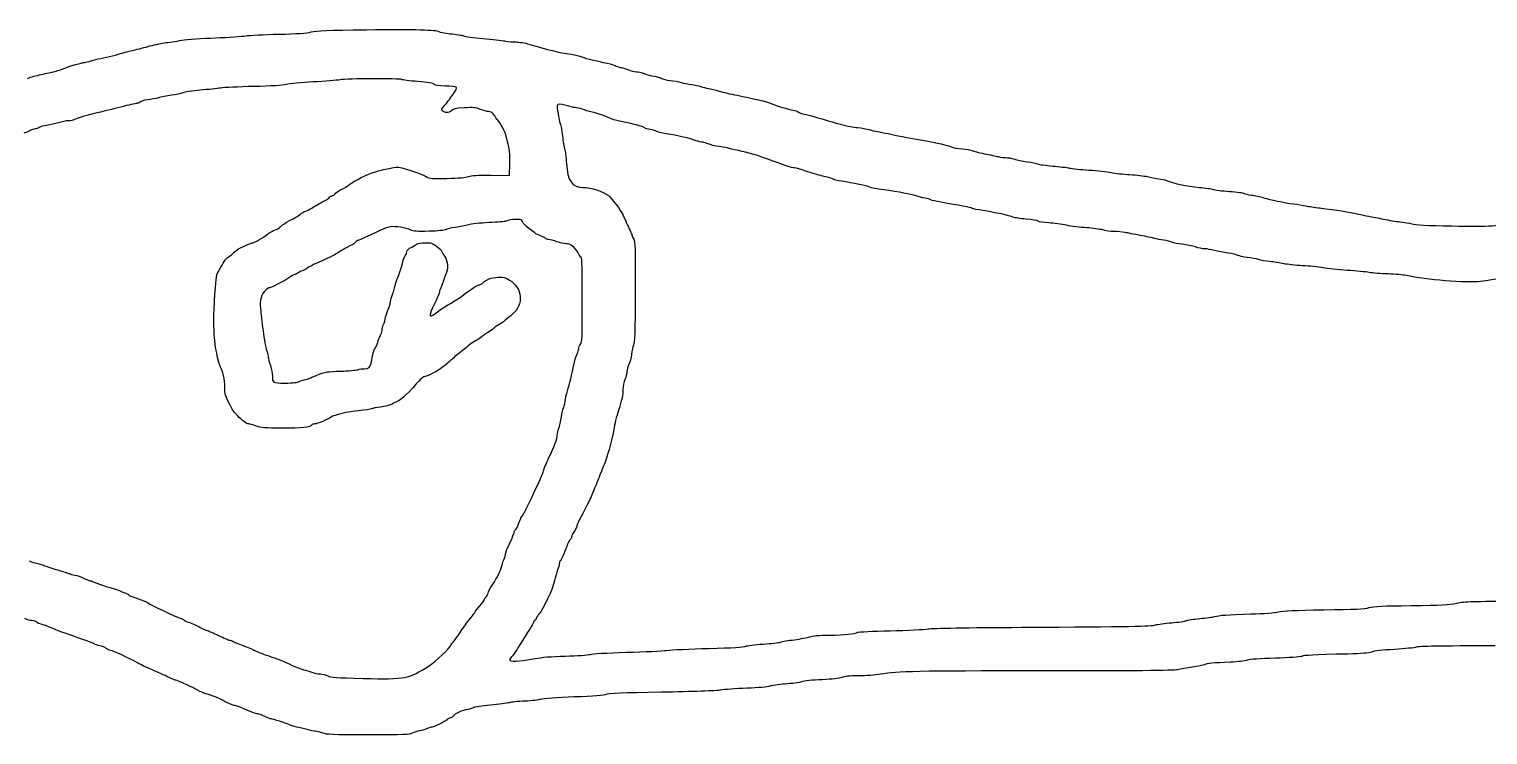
# Model space of a CAD drawing. Extents: x -192 to 192, y 100 to 188.
# Drawn here: x -143.98 to -95.95, y 137.91 to 161.16 of the extents above; entities that cross this region are included whole.
import ezdxf

# ---------------------------------------------------------------- set-up
doc = ezdxf.new("R2010")
doc.units = 0
doc.layers.add('Image', color=7, linetype='CONTINUOUS')

msp = doc.modelspace()

# ---------------------------------------------------------------- linework, layer by layer
at = {"layer": 'Image', "color": 7}
msp.add_lwpolyline([(-128.771379, 156.34275), (-128.164017, 156.331742), (-128.154475, 156.732471)], dxfattribs=at)
msp.add_lwpolyline([(-127.320379, 140.420842)], close=True, dxfattribs=at)
for points in [[(-137.848063, 160.871987), (-137.421221, 160.888446), (-136.973292, 160.91775), (-136.852663, 160.937096)], [(-136.852663, 160.937096), (-136.732033, 160.956446), (-136.246146, 160.981162), (-135.772908, 160.992012)], [(-135.772908, 160.992012), (-135.156979, 161.006142), (-134.850158, 161.027054), (-134.693154, 161.065612)], [(-134.693154, 161.065612), (-134.514388, 161.109508), (-134.177446, 161.122925), (-132.871071, 161.138129)], [(-132.871071, 161.138129), (-131.240717, 161.157108), (-130.573746, 161.140129), (-130.4984, 161.07755)], [(-130.4984, 161.07755), (-130.475313, 161.058379), (-130.303204, 161.026987), (-130.115933, 161.007767)], [(-130.115933, 161.007767), (-129.928658, 160.988554), (-129.734146, 160.957133), (-129.683683, 160.937942)], [(-129.683683, 160.937942), (-129.633217, 160.91875), (-129.344729, 160.880412), (-129.042596, 160.852721)], [(-140.918613, 160.368992), (-140.862938, 160.388775), (-140.718692, 160.426071), (-140.598063, 160.451883)], [(-140.598063, 160.451883), (-140.477433, 160.477696), (-140.242079, 160.537987), (-140.075054, 160.585883)], [(-140.075054, 160.585883), (-139.908029, 160.633775), (-139.665088, 160.687329), (-139.535179, 160.704896)], [(-139.535179, 160.704896), (-139.405271, 160.722454), (-139.147142, 160.7605), (-138.961558, 160.789433)], [(-138.961558, 160.789433), (-138.775975, 160.818367), (-138.274904, 160.855517), (-137.848063, 160.871987)], [(-129.042596, 160.852721), (-128.740467, 160.825042), (-128.413317, 160.787229), (-128.3156, 160.768704)], [(-128.3156, 160.768704), (-128.217888, 160.750175), (-128.053775, 160.735012), (-127.950917, 160.735012)], [(-127.950917, 160.735012), (-127.848054, 160.735012), (-127.656533, 160.702758), (-127.525304, 160.663354)], [(-127.525304, 160.663354), (-126.884246, 160.470812), (-126.570471, 160.395808), (-126.122604, 160.328017)], [(-142.875667, 159.850829), (-142.640563, 159.945875), (-142.248675, 160.061233), (-142.162883, 160.06065)], [(-142.162883, 160.06065), (-142.123463, 160.06065), (-142.0262, 160.0831), (-141.946746, 160.111129)], [(-141.946746, 160.111129), (-141.867296, 160.139167), (-141.724933, 160.176483), (-141.630392, 160.194071)], [(-141.630392, 160.194071), (-141.401025, 160.236725), (-141.043825, 160.324504), (-140.918613, 160.368992)], [(-126.122604, 160.328017), (-126.001979, 160.309754), (-125.850138, 160.272583), (-125.785183, 160.245412)], [(-125.785183, 160.245412), (-125.720229, 160.21825), (-125.564592, 160.173046), (-125.439325, 160.144954)], [(-125.439325, 160.144954), (-124.840221, 160.010658), (-124.748833, 159.987042), (-124.649717, 159.940929)], [(-144.044708, 159.534608), (-143.993592, 159.561033), (-143.815933, 159.612658), (-143.649917, 159.6493)], [(-143.649917, 159.6493), (-143.483896, 159.685954), (-143.279733, 159.730946), (-143.196221, 159.749283)], [(-143.196221, 159.749283), (-143.112708, 159.767608), (-142.968458, 159.813308), (-142.875667, 159.850829)], [(-133.748371, 159.488346), (-133.850442, 159.469575), (-134.249087, 159.438521), (-134.63425, 159.419329)], [(-131.714808, 159.497942), (-131.776696, 159.536196), (-133.533221, 159.52795), (-133.748371, 159.488346)], [(-131.189204, 159.431171), (-131.455412, 159.453746), (-131.691933, 159.4838), (-131.714808, 159.497942)], [(-124.649717, 159.940929), (-124.591238, 159.913712), (-124.519675, 159.891454), (-124.490692, 159.891454)], [(-124.490692, 159.891454), (-124.461704, 159.891454), (-124.360946, 159.861087), (-124.266779, 159.823971)], [(-124.266779, 159.823971), (-124.172617, 159.786854), (-124.049596, 159.756487), (-123.993413, 159.756487)], [(-123.993413, 159.756487), (-123.937225, 159.756487), (-123.820108, 159.727392), (-123.733158, 159.691837)], [(-123.733158, 159.691837), (-123.646204, 159.656292), (-123.500125, 159.618237), (-123.408542, 159.607271)], [(-123.408542, 159.607271), (-123.316958, 159.596317), (-123.208908, 159.56565), (-123.168438, 159.539133)], [(-123.168438, 159.539133), (-123.127963, 159.512612), (-122.997913, 159.481075), (-122.879433, 159.469033)], [(-138.92515, 159.0612), (-138.979362, 159.035037), (-139.146383, 158.998987), (-139.296317, 158.981092)], [(-138.354196, 159.147717), (-138.614012, 159.1263), (-138.870942, 159.087358), (-138.92515, 159.0612)], [(-137.67935, 159.217212), (-137.7907, 159.200404), (-138.094379, 159.169133), (-138.354196, 159.147717)], [(-136.590662, 159.267933), (-137.078087, 159.256842), (-137.568, 159.234012), (-137.67935, 159.217212)], [(-135.519487, 159.336271), (-135.644392, 159.303742), (-135.992108, 159.281558), (-136.590662, 159.267933)], [(-134.63425, 159.419329), (-135.019417, 159.400142), (-135.417775, 159.362771), (-135.519487, 159.336271)], [(-130.647079, 159.337525), (-130.688533, 159.375033), (-130.843937, 159.401879), (-131.189204, 159.431171)], [(-130.287537, 159.279796), (-130.507533, 159.283587), (-130.604675, 159.299146), (-130.647079, 159.337525)], [(-130.010354, 159.031125), (-129.845958, 159.272225), (-129.846012, 159.272279), (-130.287537, 159.279796)], [(-130.284704, 158.664304), (-130.209737, 158.754712), (-130.086279, 158.919775), (-130.010354, 159.031125)], [(-122.879433, 159.469033), (-122.760958, 159.457), (-122.595692, 159.426687), (-122.512179, 159.401662)], [(-122.512179, 159.401662), (-122.428667, 159.376642), (-122.276825, 159.345737), (-122.174754, 159.332987)], [(-122.174754, 159.332987), (-122.072683, 159.320242), (-121.936029, 159.290158), (-121.871075, 159.266137)], [(-121.871075, 159.266137), (-121.806121, 159.242125), (-121.692242, 159.213962), (-121.618008, 159.203554)], [(-121.618008, 159.203554), (-121.543775, 159.193117), (-121.384342, 159.154658), (-121.263713, 159.118029)], [(-121.263713, 159.118029), (-121.143083, 159.081396), (-120.877363, 159.019629), (-120.673221, 158.98075)], [(-140.969225, 158.590608), (-141.219762, 158.524929), (-141.546221, 158.442754), (-141.694687, 158.408021)], [(-140.441912, 158.710287), (-140.4814, 158.710287), (-140.718692, 158.656292), (-140.969225, 158.590608)], [(-140.331683, 158.756854), (-140.352829, 158.731379), (-140.402433, 158.710425), (-140.441912, 158.710287)], [(-140.091033, 158.826046), (-140.202246, 158.813467), (-140.310542, 158.782329), (-140.331683, 158.756854)], [(-139.728867, 158.898737), (-139.816837, 158.871346), (-139.979812, 158.838637), (-140.091033, 158.826046)], [(-139.296317, 158.981092), (-139.44625, 158.963196), (-139.640896, 158.926146), (-139.728867, 158.898737)], [(-130.357383, 158.453417), (-130.418062, 158.497787), (-130.414692, 158.507562), (-130.284704, 158.664304)], [(-129.662375, 158.562625), (-129.961312, 158.54495), (-130.020517, 158.531833), (-130.060762, 158.474375)], [(-129.125671, 158.512033), (-129.288304, 158.574558), (-129.354679, 158.580825), (-129.662375, 158.562625)], [(-126.299, 158.642258), (-126.493533, 158.710629), (-126.594921, 158.704567), (-126.594921, 158.624567)], [(-126.594921, 158.624567), (-126.594921, 158.496271), (-126.517133, 158.046763), (-126.489075, 158.012892)], [(-126.0056, 158.573638), (-126.061917, 158.574679), (-126.193946, 158.605333), (-126.299, 158.642258)], [(-125.768233, 158.519692), (-125.842467, 158.54855), (-125.949279, 158.572825), (-126.0056, 158.573638)], [(-120.673221, 158.98075), (-120.164121, 158.883804), (-119.693304, 158.767392), (-119.527404, 158.697429)], [(-119.527404, 158.697429), (-119.38575, 158.637708), (-118.977229, 158.514862), (-118.834267, 158.489008)], [(-143.014675, 158.073971), (-143.123804, 158.039342), (-143.2987, 158.000508), (-143.403337, 157.987654)], [(-142.701475, 158.136912), (-142.764608, 158.136912), (-142.90555, 158.108587), (-143.014675, 158.073971)], [(-142.461242, 158.191017), (-142.530237, 158.161258), (-142.638346, 158.136912), (-142.701475, 158.136912)], [(-141.694687, 158.408021), (-142.109162, 158.311033), (-142.323933, 158.250233), (-142.461242, 158.191017)], [(-130.060762, 158.474375), (-130.115925, 158.395608), (-130.264021, 158.38515), (-130.357383, 158.453417)], [(-128.847512, 158.440654), (-128.898429, 158.440667), (-129.0236, 158.472783), (-129.125671, 158.512033)], [(-128.654088, 158.297229), (-128.730983, 158.406575), (-128.776917, 158.440633), (-128.847512, 158.440654)], [(-128.522983, 158.117437), (-128.539625, 158.13745), (-128.598625, 158.218358), (-128.654088, 158.297229)], [(-128.231658, 157.469033), (-128.306154, 157.757533), (-128.403079, 157.97325), (-128.522983, 158.117437)], [(-125.447679, 158.424), (-125.54975, 158.447767), (-125.694, 158.490829), (-125.768233, 158.519692)], [(-124.804363, 158.202396), (-125.132292, 158.335329), (-125.268679, 158.382308), (-125.447679, 158.424)], [(-124.450067, 158.104438), (-124.560204, 158.123967), (-124.719633, 158.168054), (-124.804363, 158.202396)], [(-123.715258, 157.904675), (-123.764421, 157.945479), (-124.159758, 158.052963), (-124.450067, 158.104438)], [(-118.834267, 158.489008), (-118.769313, 158.477262), (-118.6858, 158.448667), (-118.648683, 158.425467)], [(-118.648683, 158.425467), (-118.611567, 158.402258), (-118.497687, 158.364825), (-118.395617, 158.342271)], [(-118.395617, 158.342271), (-118.293546, 158.319717), (-118.149296, 158.281621), (-118.075063, 158.257621)], [(-118.075063, 158.257621), (-117.933462, 158.211837), (-117.462608, 158.076171), (-117.14715, 157.990275)], [(-143.981104, 157.799487), (-144.050354, 157.762371), (-144.130129, 157.732004), (-144.158375, 157.732004)], [(-143.787208, 157.86805), (-143.824604, 157.867008), (-143.911854, 157.836604), (-143.981104, 157.799487)], [(-143.656404, 157.9167), (-143.690954, 157.890529), (-143.749821, 157.868637), (-143.787208, 157.86805)], [(-143.403337, 157.987654), (-143.507971, 157.9748), (-143.62185, 157.942871), (-143.656404, 157.9167)], [(-126.489075, 158.012892), (-126.471204, 157.991308), (-126.441279, 157.824283), (-126.422583, 157.641725)], [(-126.422583, 157.641725), (-126.403888, 157.459158), (-126.372263, 157.264233), (-126.352308, 157.208558)], [(-123.522692, 157.846533), (-123.605283, 157.859163), (-123.691938, 157.885325), (-123.715258, 157.904675)], [(-123.333858, 157.793229), (-123.355125, 157.809921), (-123.440104, 157.833908), (-123.522692, 157.846533)], [(-122.996438, 157.714113), (-123.16075, 157.740929), (-123.312592, 157.776525), (-123.333858, 157.793229)], [(-122.022833, 157.4822), (-122.210138, 157.553458), (-122.64105, 157.6561), (-122.996438, 157.714113)], [(-117.14715, 157.990275), (-117.045079, 157.962479), (-116.847688, 157.929246), (-116.7085, 157.9164)], [(-116.7085, 157.9164), (-116.569313, 157.903567), (-116.394696, 157.873054), (-116.320463, 157.8486)], [(-116.320463, 157.8486), (-116.246229, 157.824137), (-116.124758, 157.794687), (-116.050525, 157.78315)], [(-116.050525, 157.78315), (-115.976292, 157.771625), (-115.816858, 157.741321), (-115.696229, 157.715812)], [(-115.696229, 157.715812), (-115.214917, 157.614037), (-114.920392, 157.556612), (-114.565863, 157.495425)], [(-128.154475, 156.732471), (-128.146354, 157.073521), (-128.15785, 157.183204), (-128.231658, 157.469033)], [(-126.352308, 157.208558), (-126.332354, 157.152883), (-126.305367, 156.940308), (-126.292342, 156.736167)], [(-121.803508, 157.429158), (-121.849904, 157.4302), (-121.9486, 157.45395), (-122.022833, 157.4822)], [(-121.618867, 157.375171), (-121.674025, 157.403938), (-121.757113, 157.428233), (-121.803508, 157.429158)], [(-121.249963, 157.289204), (-121.397704, 157.307729), (-121.563713, 157.346417), (-121.618867, 157.375171)], [(-120.952792, 157.237875), (-120.968492, 157.247575), (-121.102221, 157.270675), (-121.249963, 157.289204)], [(-120.629983, 157.15725), (-120.791825, 157.191888), (-120.937092, 157.228171), (-120.952792, 157.237875)], [(-119.660871, 156.870946), (-120.013783, 157.001888), (-120.302196, 157.087088), (-120.629983, 157.15725)], [(-114.565863, 157.495425), (-114.058625, 157.407883), (-113.741604, 157.334717), (-113.621079, 157.277396)], [(-113.621079, 157.277396), (-113.565404, 157.250917), (-113.403563, 157.222162), (-113.261425, 157.213496)], [(-113.261425, 157.213496), (-113.119292, 157.20485), (-112.97055, 157.180367), (-112.930883, 157.159137)], [(-112.930883, 157.159137), (-112.891217, 157.137912), (-112.711421, 157.090525), (-112.531333, 157.053842)], [(-132.13265, 156.570417), (-131.867512, 156.622942), (-131.8368, 156.622833), (-131.643387, 156.568833)], [(-126.292342, 156.736167), (-126.255425, 156.157717), (-126.105238, 155.943221), (-125.737142, 155.943221)], [(-118.777021, 156.584325), (-118.848775, 156.584325), (-119.162904, 156.686196), (-119.660871, 156.870946)], [(-112.531333, 157.053842), (-112.351242, 157.017158), (-112.143167, 156.973787), (-112.068933, 156.957475)], [(-112.068933, 156.957475), (-111.9947, 156.941154), (-111.858042, 156.923987), (-111.76525, 156.919337)], [(-111.76525, 156.919337), (-111.672458, 156.914696), (-111.556863, 156.891321), (-111.508371, 156.867417)], [(-111.508371, 156.867417), (-111.459875, 156.843512), (-111.286717, 156.807354), (-111.123571, 156.787087)], [(-111.123571, 156.787087), (-110.960421, 156.766812), (-110.798158, 156.734821), (-110.762979, 156.715996)], [(-110.762979, 156.715996), (-110.7278, 156.697167), (-110.513767, 156.666912), (-110.28735, 156.648767)], [(-110.28735, 156.648767), (-110.060933, 156.630608), (-109.807354, 156.599837), (-109.723842, 156.580383)], [(-133.421562, 156.050575), (-133.279304, 156.164412), (-132.846175, 156.376358), (-132.584262, 156.460304)], [(-132.584262, 156.460304), (-132.491471, 156.490037), (-132.288246, 156.539596), (-132.13265, 156.570417)], [(-131.643387, 156.568833), (-131.346829, 156.485975), (-130.978312, 156.349075), (-130.880275, 156.285346)], [(-130.880275, 156.285346), (-130.809075, 156.239062), (-130.707496, 156.232158), (-130.228942, 156.241079)], [(-130.228942, 156.241079), (-129.830829, 156.248458), (-129.619783, 156.26685), (-129.52035, 156.3027)], [(-129.52035, 156.3027), (-129.408717, 156.34295), (-129.250179, 156.351425), (-128.771379, 156.34275)], [(-118.405596, 156.479546), (-118.568875, 156.537171), (-118.736017, 156.584325), (-118.777021, 156.584325)], [(-117.855658, 156.318996), (-117.994846, 156.349671), (-118.242317, 156.421921), (-118.405596, 156.479546)], [(-117.534088, 156.224104), (-117.571763, 156.245629), (-117.716471, 156.288321), (-117.855658, 156.318996)], [(-117.230408, 156.147954), (-117.359754, 156.168317), (-117.496413, 156.202583), (-117.534088, 156.224104)], [(-116.303513, 155.953217), (-116.393125, 155.992558), (-116.840675, 156.086583), (-117.230408, 156.147954)], [(-109.723842, 156.580383), (-109.640329, 156.560921), (-109.351833, 156.531112), (-109.082738, 156.514125)], [(-109.082738, 156.514125), (-108.813642, 156.497137), (-108.487183, 156.461412), (-108.357275, 156.434733)], [(-108.357275, 156.434733), (-108.227371, 156.408058), (-107.946463, 156.376917), (-107.733046, 156.36555)], [(-107.733046, 156.36555), (-107.519625, 156.354175), (-107.261496, 156.324187), (-107.159425, 156.2989)], [(-107.159425, 156.2989), (-107.057354, 156.273625), (-106.890329, 156.242329), (-106.788258, 156.22935)], [(-106.788258, 156.22935), (-106.686188, 156.216379), (-106.576246, 156.191875), (-106.543946, 156.174896)], [(-106.543946, 156.174896), (-106.40475, 156.101717), (-105.797429, 155.973667), (-105.455438, 155.945375)], [(-134.0901, 155.617883), (-134.064629, 155.6486), (-134.023733, 155.673725), (-133.999221, 155.673725)], [(-133.999221, 155.673725), (-133.974708, 155.673725), (-133.934812, 155.701237), (-133.910562, 155.734862)], [(-133.910562, 155.734862), (-133.886308, 155.768479), (-133.795329, 155.8301), (-133.708375, 155.871783)], [(-133.708375, 155.871783), (-133.621421, 155.913467), (-133.492354, 155.993929), (-133.421562, 156.050575)], [(-125.737142, 155.943221), (-125.493167, 155.943221), (-125.080046, 155.809696), (-124.91185, 155.676488)], [(-124.91185, 155.676488), (-124.801179, 155.588833), (-124.489167, 155.175004), (-124.438783, 155.04905)], [(-115.847992, 155.864033), (-116.052129, 155.892713), (-116.257117, 155.932846), (-116.303513, 155.953217)], [(-114.779646, 155.662613), (-114.950358, 155.719879), (-115.32575, 155.790654), (-115.847992, 155.864033)], [(-114.481425, 155.588958), (-114.564938, 155.602458), (-114.699138, 155.6356), (-114.779646, 155.662613)], [(-105.455438, 155.945375), (-105.251296, 155.928496), (-105.041192, 155.898283), (-104.988542, 155.878237)], [(-104.988542, 155.878237), (-104.935892, 155.858204), (-104.695813, 155.827837), (-104.455038, 155.810767)], [(-104.455038, 155.810767), (-104.214263, 155.793692), (-103.999213, 155.764917), (-103.97715, 155.746812)], [(-103.97715, 155.746812), (-103.955088, 155.728717), (-103.845929, 155.703687), (-103.734579, 155.691192)], [(-103.734579, 155.691192), (-103.623229, 155.678696), (-103.441021, 155.639692), (-103.329671, 155.604517)], [(-134.901929, 155.149783), (-134.859012, 155.162825), (-134.714762, 155.240042), (-134.581379, 155.321383)], [(-134.581379, 155.321383), (-134.447996, 155.402733), (-134.293308, 155.490158), (-134.237633, 155.515667)], [(-134.237633, 155.515667), (-134.181958, 155.541183), (-134.115567, 155.587179), (-134.0901, 155.617883)], [(-114.290917, 155.533275), (-114.312183, 155.550408), (-114.397913, 155.575463), (-114.481425, 155.588958)], [(-113.953496, 155.453233), (-114.117808, 155.480129), (-114.26965, 155.51615), (-114.290917, 155.533275)], [(-112.93165, 155.252971), (-112.976708, 155.280817), (-113.364375, 155.356792), (-113.953496, 155.453233)], [(-112.578558, 155.179813), (-112.747546, 155.204467), (-112.906442, 155.237388), (-112.93165, 155.252971)], [(-111.579588, 154.962079), (-111.691733, 155.014), (-112.1971, 155.12415), (-112.578558, 155.179813)], [(-103.329671, 155.604517), (-103.104742, 155.533446), (-102.66925, 155.444133), (-102.334275, 155.400375)], [(-102.334275, 155.400375), (-102.213646, 155.384608), (-102.039029, 155.355875), (-101.946238, 155.336504)], [(-101.946238, 155.336504), (-101.853446, 155.317137), (-101.648463, 155.285775), (-101.490717, 155.266817)], [(-101.490717, 155.266817), (-100.912071, 155.197246), (-100.551817, 155.139767), (-100.208508, 155.062233)], [(-135.707121, 154.650567), (-135.631492, 154.726192), (-135.530067, 154.788687), (-135.203192, 154.961067)], [(-135.203192, 154.961067), (-135.15465, 154.986671), (-135.084567, 155.034279), (-135.04745, 155.066862)], [(-135.04745, 155.066862), (-135.010333, 155.099433), (-134.94485, 155.136758), (-134.901929, 155.149783)], [(-129.520967, 154.713146), (-129.609763, 154.687512), (-129.803892, 154.648054), (-129.952354, 154.625446)], [(-128.846121, 154.782517), (-129.128488, 154.770004), (-129.432167, 154.738779), (-129.520967, 154.713146)], [(-128.282113, 154.831275), (-128.30995, 154.816987), (-128.563754, 154.795054), (-128.846121, 154.782517)], [(-127.829271, 154.884471), (-127.918125, 154.906775), (-128.199388, 154.873729), (-128.282113, 154.831275)], [(-127.724908, 154.794992), (-127.736913, 154.832817), (-127.783875, 154.873075), (-127.829271, 154.884471)], [(-127.528642, 154.59235), (-127.624583, 154.665992), (-127.712904, 154.757179), (-127.724908, 154.794992)], [(-124.438783, 155.04905), (-124.431363, 155.030492), (-124.359238, 154.875246), (-124.278508, 154.704058)], [(-124.278508, 154.704058), (-124.197779, 154.532867), (-124.131729, 154.376692), (-124.131729, 154.357008)], [(-111.149271, 154.897296), (-111.33955, 154.911446), (-111.533192, 154.9406), (-111.579588, 154.962079)], [(-110.753321, 154.830075), (-110.780817, 154.852892), (-110.958996, 154.883146), (-111.149271, 154.897296)], [(-110.407563, 154.773113), (-110.570229, 154.781654), (-110.725821, 154.807246), (-110.753321, 154.830075)], [(-109.824988, 154.695663), (-109.982733, 154.729754), (-110.244892, 154.764604), (-110.407563, 154.773113)], [(-109.164842, 154.612192), (-109.370179, 154.624025), (-109.667242, 154.661583), (-109.824988, 154.695663)], [(-100.208508, 155.062233), (-100.124996, 155.043371), (-99.973154, 155.013179), (-99.871083, 154.99515)], [(-99.871083, 154.99515), (-99.769013, 154.977117), (-99.548846, 154.933192), (-99.381821, 154.897517)], [(-99.381821, 154.897517), (-99.214796, 154.861858), (-98.97185, 154.822483), (-98.841942, 154.810008)], [(-98.841942, 154.810008), (-98.712038, 154.797546), (-98.537421, 154.766396), (-98.453908, 154.740796)], [(-98.453908, 154.740796), (-98.343888, 154.707062), (-97.976808, 154.6884), (-97.121088, 154.673037)], [(-97.121088, 154.673037), (-95.917317, 154.651408), (-95.448342, 154.677467), (-95.251296, 154.776892)], [(-136.618779, 154.121579), (-136.565596, 154.121579), (-136.300204, 154.276417), (-136.122058, 154.411375)], [(-136.122058, 154.411375), (-136.044996, 154.469758), (-135.93935, 154.528217), (-135.887296, 154.541283)], [(-135.887296, 154.541283), (-135.835242, 154.554346), (-135.754162, 154.603517), (-135.707121, 154.650567)], [(-132.689108, 154.406058), (-132.939688, 154.286717), (-133.157196, 154.189067), (-133.172467, 154.189067)], [(-132.086979, 154.645017), (-132.167571, 154.632933), (-132.438529, 154.5254), (-132.689108, 154.406058)], [(-131.420383, 154.538425), (-131.576025, 154.616062), (-131.916742, 154.670558), (-132.086979, 154.645017)], [(-130.812717, 154.498779), (-131.223158, 154.487117), (-131.331742, 154.494242), (-131.420383, 154.538425)], [(-130.267638, 154.548662), (-130.292796, 154.528862), (-130.535446, 154.506654), (-130.812717, 154.498779)], [(-129.952354, 154.625446), (-130.100821, 154.602842), (-130.2427, 154.568296), (-130.267638, 154.548662)], [(-127.320454, 154.432167), (-127.339013, 154.446625), (-127.4327, 154.518704), (-127.528642, 154.59235)], [(-127.168617, 154.359412), (-127.233571, 154.384979), (-127.301896, 154.417721), (-127.320454, 154.432167)], [(-126.99725, 154.267862), (-127.026546, 154.292642), (-127.103663, 154.333842), (-127.168617, 154.359412)], [(-126.869871, 154.222808), (-126.910629, 154.222808), (-126.96795, 154.243083), (-126.99725, 154.267862)], [(-126.603758, 154.155321), (-126.709363, 154.192437), (-126.829108, 154.222808), (-126.869871, 154.222808)], [(-124.131729, 154.357008), (-124.131729, 154.337321), (-124.106829, 154.283217), (-124.076396, 154.236767)], [(-124.076396, 154.236767), (-124.026796, 154.161071), (-124.021667, 153.980592), (-124.026942, 152.496296)], [(-108.628038, 154.541492), (-108.71795, 154.568563), (-108.959508, 154.600375), (-109.164842, 154.612192)], [(-108.259042, 154.490288), (-108.372083, 154.491454), (-108.538129, 154.514438), (-108.628038, 154.541492)], [(-107.901675, 154.458804), (-107.985188, 154.475008), (-108.146004, 154.489183), (-108.259042, 154.490288)], [(-107.395542, 154.361963), (-107.5904, 154.399004), (-107.818163, 154.442588), (-107.901675, 154.458804)], [(-106.923146, 154.261063), (-106.9881, 154.279517), (-107.200679, 154.324908), (-107.395542, 154.361963)], [(-106.619467, 154.204121), (-106.721538, 154.216996), (-106.858192, 154.242621), (-106.923146, 154.261063)], [(-106.348042, 154.136775), (-106.395258, 154.160942), (-106.517396, 154.191246), (-106.619467, 154.204121)], [(-137.416725, 153.654933), (-137.357029, 153.696858), (-137.268958, 153.769658), (-137.221008, 153.816708)], [(-137.221008, 153.816708), (-137.173063, 153.863758), (-137.097142, 153.919167), (-137.052296, 153.939846)], [(-137.052296, 153.939846), (-137.007454, 153.960525), (-136.900771, 154.009871), (-136.815229, 154.049508)], [(-136.815229, 154.049508), (-136.729679, 154.089146), (-136.641283, 154.121579), (-136.618779, 154.121579)], [(-133.798979, 153.79855), (-133.854654, 153.757183), (-134.0976, 153.635596), (-134.338858, 153.52835)], [(-133.588092, 153.930187), (-133.648404, 153.899146), (-133.743304, 153.839917), (-133.798979, 153.79855)], [(-133.24165, 154.139146), (-133.280758, 154.092033), (-133.322592, 154.0668), (-133.588092, 153.930187)], [(-133.172467, 154.189067), (-133.187733, 154.189067), (-133.218871, 154.166604), (-133.24165, 154.139146)], [(-131.60505, 153.682929), (-131.580971, 153.710767), (-131.556088, 153.771504), (-131.549758, 153.8179)], [(-131.549758, 153.8179), (-131.541479, 153.878571), (-131.496192, 153.923458), (-131.388483, 153.977783)], [(-131.388483, 153.977783), (-131.306113, 154.019329), (-131.223358, 154.068679), (-131.204588, 154.087446)], [(-131.204588, 154.087446), (-131.185813, 154.106217), (-131.069388, 154.121579), (-130.945858, 154.121579)], [(-130.945858, 154.121579), (-130.740579, 154.121579), (-130.707788, 154.111246), (-130.564571, 154.001942)], [(-130.564571, 154.001942), (-130.478388, 153.936133), (-130.407879, 153.870096), (-130.407879, 153.855175)], [(-130.407879, 153.855175), (-130.407879, 153.840254), (-130.362604, 153.761233), (-130.307267, 153.679575)], [(-126.315571, 154.087837), (-126.368471, 154.087837), (-126.498154, 154.118204), (-126.603758, 154.155321)], [(-125.897883, 153.767287), (-126.015567, 153.985333), (-126.149133, 154.087837), (-126.315571, 154.087837)], [(-125.805779, 153.641975), (-125.826388, 153.655221), (-125.867833, 153.711612), (-125.897883, 153.767287)], [(-106.010621, 154.069258), (-106.148992, 154.082229), (-106.300833, 154.112617), (-106.348042, 154.136775)], [(-105.574625, 153.982171), (-105.67605, 154.017083), (-105.87225, 154.056279), (-106.010621, 154.069258)], [(-105.2696, 153.918683), (-105.335938, 153.918683), (-105.473196, 153.94725), (-105.574625, 153.982171)], [(-104.947875, 153.866233), (-105.058488, 153.895075), (-105.203258, 153.918683), (-105.2696, 153.918683)], [(-104.502229, 153.782713), (-104.636729, 153.799804), (-104.837267, 153.837388), (-104.947875, 153.866233)], [(-104.181679, 153.704179), (-104.223488, 153.730283), (-104.367738, 153.765629), (-104.502229, 153.782713)], [(-137.719225, 153.233958), (-137.660175, 153.334562), (-137.592379, 153.453292), (-137.568567, 153.4978)], [(-137.568567, 153.4978), (-137.54475, 153.5423), (-137.476421, 153.613008), (-137.416725, 153.654933)], [(-134.844992, 153.275817), (-134.882108, 153.244183), (-134.950438, 153.207162), (-134.996833, 153.193562)], [(-134.338858, 153.52835), (-134.580117, 153.4211), (-134.807875, 153.307462), (-134.844992, 153.275817)], [(-131.861758, 152.9319), (-131.818933, 153.012058), (-131.727504, 153.294533), (-131.684196, 153.480475)], [(-131.684196, 153.480475), (-131.664746, 153.563987), (-131.629129, 153.655092), (-131.60505, 153.682929)], [(-130.307267, 153.679575), (-130.184975, 153.499108), (-130.17215, 153.2673), (-130.272908, 153.058696)], [(-125.768308, 152.241671), (-125.768308, 153.213471), (-125.779321, 153.624967), (-125.805779, 153.641975)], [(-103.869467, 153.63565), (-103.999375, 153.647238), (-104.139871, 153.678071), (-104.181679, 153.704179)], [(-103.498304, 153.567521), (-103.572538, 153.593417), (-103.739558, 153.624071), (-103.869467, 153.63565)], [(-103.127138, 153.498538), (-103.257046, 153.510592), (-103.424071, 153.541646), (-103.498304, 153.567521)], [(-102.671617, 153.429842), (-102.792246, 153.455571), (-102.997229, 153.486475), (-103.127138, 153.498538)], [(-102.0514, 153.363663), (-102.271892, 153.374338), (-102.550988, 153.404113), (-102.671617, 153.429842)], [(-101.376554, 153.295517), (-101.527233, 153.322321), (-101.830913, 153.352992), (-102.0514, 153.363663)], [(-100.579592, 153.211496), (-100.867246, 153.2309), (-101.225879, 153.2687), (-101.376554, 153.295517)], [(-137.867454, 152.430625), (-137.827754, 153.033221), (-137.8235, 153.056271), (-137.719225, 153.233958)], [(-135.504475, 152.922675), (-135.656646, 152.815712), (-136.013617, 152.636917), (-136.074996, 152.636917)], [(-135.264867, 153.05835), (-135.310213, 153.044483), (-135.418038, 152.983429), (-135.504475, 152.922675)], [(-135.131804, 153.126183), (-135.159642, 153.102729), (-135.219521, 153.072204), (-135.264867, 153.05835)], [(-134.996833, 153.193562), (-135.043229, 153.17995), (-135.103967, 153.149633), (-135.131804, 153.126183)], [(-131.941579, 152.678833), (-131.915108, 152.785383), (-131.879188, 152.899267), (-131.861758, 152.9319)], [(-130.340392, 152.873112), (-130.341642, 152.845279), (-130.372021, 152.761767), (-130.407879, 152.687533)], [(-130.272908, 153.058696), (-130.308767, 152.984462), (-130.339133, 152.90095), (-130.340392, 152.873112)], [(-129.151613, 152.738146), (-129.123333, 152.738146), (-129.080367, 152.762029), (-129.056138, 152.791225)], [(-129.056138, 152.791225), (-128.966363, 152.8994), (-128.745425, 152.982283), (-128.537104, 152.985942)], [(-128.537104, 152.985942), (-128.368508, 152.9889), (-128.304133, 152.972558), (-128.169404, 152.892592)], [(-128.169404, 152.892592), (-127.731483, 152.632658), (-127.6867, 152.08115), (-128.077392, 151.759437)], [(-99.854133, 153.14105), (-99.965483, 153.1604), (-100.291938, 153.192096), (-100.579592, 153.211496)], [(-99.2299, 153.091879), (-99.461879, 153.099579), (-99.742783, 153.1217), (-99.854133, 153.14105)], [(-98.639408, 153.040563), (-98.7322, 153.061092), (-98.997921, 153.084196), (-99.2299, 153.091879)], [(-96.193092, 152.841071), (-96.665529, 152.788883), (-97.990258, 152.896904), (-98.639408, 153.040563)], [(-94.925508, 153.146383), (-95.038167, 153.058875), (-95.730054, 152.892233), (-96.193092, 152.841071)], [(-137.872592, 150.899187), (-137.917579, 151.388704), (-137.916592, 151.684846), (-137.867454, 152.430625)], [(-136.206813, 152.551371), (-136.3248, 152.452096), (-136.399575, 152.188717), (-136.370104, 151.976233)], [(-136.074996, 152.636917), (-136.091583, 152.636917), (-136.150896, 152.598429), (-136.206813, 152.551371)], [(-132.093513, 152.137879), (-132.092679, 152.180375), (-132.069008, 152.275875), (-132.040867, 152.350108)], [(-132.040867, 152.350108), (-132.012729, 152.424342), (-131.96805, 152.572271), (-131.941579, 152.678833)], [(-130.474221, 152.50565), (-130.475304, 152.460983), (-130.515504, 152.365937), (-130.698413, 151.975571)], [(-130.407879, 152.687533), (-130.443738, 152.6133), (-130.473588, 152.531454), (-130.474221, 152.50565)], [(-130.154808, 152.095112), (-130.043458, 152.153412), (-129.86125, 152.268737), (-129.7499, 152.351375)], [(-129.7499, 152.351375), (-129.393346, 152.615987), (-129.204375, 152.738146), (-129.151613, 152.738146)], [(-124.026942, 152.496296), (-124.031708, 151.154525), (-124.041754, 150.823017), (-124.079888, 150.749279)], [(-136.370104, 151.976233), (-136.360013, 151.903487), (-136.326929, 151.616212), (-136.296575, 151.337837)], [(-132.246225, 151.664075), (-132.232829, 151.744454), (-132.193329, 151.866571), (-132.158438, 151.935425)], [(-132.158438, 151.935425), (-132.123542, 152.004283), (-132.094325, 152.095387), (-132.093513, 152.137879)], [(-130.698413, 151.975571), (-130.839613, 151.674217), (-130.790967, 151.633358), (-130.538008, 151.840842)], [(-130.538008, 151.840842), (-130.4386, 151.922383), (-130.266158, 152.0368), (-130.154808, 152.095112)], [(-125.827358, 150.782021), (-125.77345, 150.858183), (-125.768308, 150.985262), (-125.768308, 152.241671)], [(-136.296575, 151.337837), (-136.266225, 151.059467), (-136.211904, 150.734254), (-136.175863, 150.615133)], [(-132.364721, 151.235683), (-132.364721, 151.291867), (-132.343379, 151.37835), (-132.317542, 151.427879)], [(-132.317542, 151.427879), (-132.291708, 151.477396), (-132.259613, 151.583683), (-132.246225, 151.664075)], [(-128.538967, 151.405883), (-128.596725, 151.378425), (-128.663842, 151.332029), (-128.688117, 151.302779)], [(-128.306775, 151.565537), (-128.376725, 151.505192), (-128.481208, 151.433342), (-128.538967, 151.405883)], [(-128.077392, 151.759437), (-128.133608, 151.713137), (-128.236833, 151.625883), (-128.306775, 151.565537)], [(-137.646433, 149.954404), (-137.732663, 150.093867), (-137.839642, 150.540783), (-137.872592, 150.899187)], [(-132.586133, 150.644046), (-132.559413, 150.673579), (-132.523458, 150.760454), (-132.506233, 150.837125)], [(-132.506233, 150.837125), (-132.489008, 150.913783), (-132.450171, 151.011837), (-132.419921, 151.055025)], [(-132.419921, 151.055025), (-132.389679, 151.098204), (-132.364838, 151.179504), (-132.364721, 151.235683)], [(-129.316413, 150.866383), (-129.387808, 150.829783), (-129.481367, 150.76635), (-129.524321, 150.725404)], [(-129.110208, 151.002904), (-129.152229, 150.964417), (-129.245025, 150.902983), (-129.316413, 150.866383)], [(-128.883029, 151.161229), (-128.965958, 151.112642), (-129.068188, 151.041392), (-129.110208, 151.002904)], [(-128.688117, 151.302779), (-128.712392, 151.273529), (-128.800104, 151.209829), (-128.883029, 151.161229)], [(-136.175863, 150.615133), (-136.139817, 150.496021), (-136.110329, 150.372725), (-136.110329, 150.341154)], [(-132.725646, 150.156858), (-132.669538, 150.456942), (-132.629767, 150.595833), (-132.586133, 150.644046)], [(-129.791667, 150.505142), (-129.895758, 150.424929), (-130.038696, 150.306167), (-130.109313, 150.241212)], [(-129.524321, 150.725404), (-129.567275, 150.684462), (-129.687583, 150.585342), (-129.791667, 150.505142)], [(-126.037967, 150.139987), (-126.013454, 150.260617), (-125.969421, 150.404862), (-125.940113, 150.460537)], [(-125.940113, 150.460537), (-125.910804, 150.516212), (-125.886729, 150.592554), (-125.886617, 150.630179)], [(-125.886617, 150.630179), (-125.886617, 150.6678), (-125.859833, 150.736129), (-125.827358, 150.782021)], [(-124.15115, 150.441083), (-124.164454, 150.321625), (-124.203488, 150.170979), (-124.237892, 150.106296)], [(-124.079888, 150.749279), (-124.105775, 150.699225), (-124.137842, 150.560533), (-124.15115, 150.441083)], [(-137.545679, 149.318225), (-137.521421, 149.447533), (-137.586292, 149.857154), (-137.646433, 149.954404)], [(-136.110329, 150.341154), (-136.110329, 150.309583), (-136.079963, 150.188692), (-136.042846, 150.072504)], [(-136.042846, 150.072504), (-136.005729, 149.956325), (-135.975363, 149.803746), (-135.975363, 149.733446)], [(-134.439304, 149.786379), (-134.236479, 149.863479), (-134.138488, 149.877946), (-133.731496, 149.890904)], [(-133.731496, 149.890904), (-133.471679, 149.899129), (-133.215079, 149.920642), (-133.161279, 149.938608)], [(-133.161279, 149.938608), (-133.107471, 149.956575), (-133.006838, 149.971275), (-132.937646, 149.971275)], [(-132.937646, 149.971275), (-132.796696, 149.971275), (-132.753233, 150.009321), (-132.725646, 150.156858)], [(-130.475363, 149.943562), (-130.581892, 149.864546), (-130.928508, 149.701337), (-130.9898, 149.701337)], [(-130.109313, 150.241212), (-130.232663, 150.127746), (-130.291042, 150.080283), (-130.475363, 149.943562)], [(-126.255658, 149.245817), (-126.189092, 149.458467), (-126.112667, 149.772387), (-126.037967, 150.139987)], [(-124.300442, 149.876692), (-124.300442, 149.815079), (-124.330258, 149.699217), (-124.366708, 149.619217)], [(-124.237892, 150.106296), (-124.272292, 150.041617), (-124.300442, 149.938292), (-124.300442, 149.876692)], [(-135.975363, 149.733446), (-135.975363, 149.498692), (-135.975779, 149.498862), (-135.558408, 149.499096)], [(-135.558408, 149.499096), (-135.295158, 149.499096), (-135.154163, 149.514033), (-135.0882, 149.548442)], [(-135.0882, 149.548442), (-135.036379, 149.575467), (-134.937683, 149.607725), (-134.868875, 149.620125)], [(-134.868875, 149.620125), (-134.800067, 149.632512), (-134.728229, 149.654858), (-134.709242, 149.669779)], [(-134.709242, 149.669779), (-134.690254, 149.684687), (-134.568783, 149.737167), (-134.439304, 149.786379)], [(-131.236521, 149.475875), (-131.615921, 149.049225), (-131.711129, 148.966712), (-131.981563, 148.830196)], [(-130.9898, 149.701337), (-131.015225, 149.701337), (-131.12625, 149.599879), (-131.236521, 149.475875)], [(-124.366708, 149.619217), (-124.409104, 149.526142), (-124.43215, 149.404954), (-124.430692, 149.282742)], [(-137.138658, 148.438562), (-137.352354, 148.654458), (-137.578508, 149.143229), (-137.545679, 149.318225)], [(-126.338963, 148.878054), (-126.328004, 148.968971), (-126.290517, 149.134467), (-126.255658, 149.245817)], [(-124.430692, 149.282742), (-124.429442, 149.177688), (-124.459621, 148.989638), (-124.497767, 148.864867)], [(-136.751838, 148.149192), (-136.823321, 148.149192), (-136.934725, 148.232525), (-137.138658, 148.438562)], [(-133.131196, 148.587217), (-133.473546, 148.555762), (-133.949863, 148.445004), (-134.043379, 148.375117)], [(-132.709417, 148.650708), (-132.741133, 148.634196), (-132.930938, 148.605617), (-133.131196, 148.587217)], [(-132.416008, 148.705304), (-132.545663, 148.691787), (-132.677696, 148.667221), (-132.709417, 148.650708)], [(-131.981563, 148.830196), (-132.113246, 148.763721), (-132.259788, 148.721596), (-132.416008, 148.705304)], [(-126.458408, 148.381654), (-126.440996, 148.518783), (-126.411483, 148.649379), (-126.392821, 148.671858)], [(-126.392821, 148.671858), (-126.374154, 148.69435), (-126.349921, 148.787142), (-126.338963, 148.878054)], [(-124.497767, 148.864867), (-124.650729, 148.364542), (-124.675154, 148.272742), (-124.722104, 148.021771)], [(-136.509121, 148.082633), (-136.613267, 148.119246), (-136.722492, 148.149192), (-136.751838, 148.149192)], [(-135.649863, 148.010817), (-136.221158, 148.01535), (-136.347633, 148.025871), (-136.509121, 148.082633)], [(-134.675713, 148.116367), (-134.725413, 148.035954), (-135.004275, 148.005733), (-135.649863, 148.010817)], [(-134.576092, 148.149192), (-134.619725, 148.149192), (-134.664554, 148.134417), (-134.675713, 148.116367)], [(-134.043379, 148.375117), (-134.139683, 148.303142), (-134.502692, 148.149192), (-134.576092, 148.149192)], [(-126.594996, 147.776929), (-126.594996, 147.834396), (-126.571388, 147.937867), (-126.542529, 148.006871)], [(-126.542529, 148.006871), (-126.513671, 148.075862), (-126.475813, 148.244521), (-126.458408, 148.381654)], [(-124.722104, 148.021771), (-124.808167, 147.561654), (-124.963921, 147.002508), (-125.076796, 146.748442)], [(-126.879671, 147.018821), (-126.672371, 147.451062), (-126.594996, 147.657112), (-126.594996, 147.776929)], [(-127.045121, 146.607408), (-127.034229, 146.666658), (-126.959775, 146.8518), (-126.879671, 147.018821)], [(-127.5831, 145.420512), (-127.146225, 146.327896), (-127.062588, 146.512425), (-127.045121, 146.607408)], [(-125.076796, 146.748442), (-125.109775, 146.674208), (-125.170017, 146.522367), (-125.210667, 146.411017)], [(-125.36205, 146.039854), (-125.404663, 145.947063), (-125.451163, 145.833179), (-125.465379, 145.786783)], [(-125.210667, 146.411017), (-125.251317, 146.299667), (-125.319438, 146.132646), (-125.36205, 146.039854)], [(-125.465379, 145.786783), (-125.488642, 145.710888), (-125.555363, 145.578692), (-125.861025, 145.002867)], [(-127.869975, 144.854887), (-127.847267, 144.931554), (-127.796708, 145.041837), (-127.757621, 145.099962)], [(-127.757621, 145.099962), (-127.718533, 145.158083), (-127.64, 145.302329), (-127.5831, 145.420512)], [(-128.012171, 144.585992), (-128.012171, 144.61115), (-127.989467, 144.650575), (-127.961717, 144.673604)], [(-127.961717, 144.673604), (-127.933963, 144.696633), (-127.892679, 144.778217), (-127.869975, 144.854887)], [(-126.038171, 144.605804), (-126.084567, 144.542917), (-126.122525, 144.465913), (-126.122525, 144.434667)], [(-125.953817, 144.774104), (-125.953817, 144.744421), (-125.991775, 144.668692), (-126.038171, 144.605804)], [(-125.861025, 145.002867), (-125.912058, 144.906733), (-125.953817, 144.803788), (-125.953817, 144.774104)], [(-128.233121, 144.066371), (-128.124229, 144.281004), (-128.012171, 144.544529), (-128.012171, 144.585992)], [(-126.254454, 144.188813), (-126.305288, 144.019658), (-126.448333, 143.692883), (-126.489617, 143.651592)], [(-126.172563, 144.336342), (-126.200083, 144.3135), (-126.236933, 144.247113), (-126.254454, 144.188813)], [(-126.122525, 144.434667), (-126.122525, 144.403433), (-126.145042, 144.359179), (-126.172563, 144.336342)], [(-143.988663, 143.645708), (-143.951279, 143.622121), (-143.867767, 143.592112), (-143.803079, 143.579017)], [(-128.420396, 143.475437), (-128.397267, 143.567975), (-128.366267, 143.659079), (-128.3515, 143.677892)], [(-128.3515, 143.677892), (-128.336733, 143.696692), (-128.313688, 143.772812), (-128.300288, 143.847046)], [(-128.300288, 143.847046), (-128.286888, 143.921279), (-128.256658, 144.019975), (-128.233121, 144.066371)], [(-126.489617, 143.651592), (-126.510413, 143.6308), (-126.5281, 143.582654), (-126.528917, 143.544608)], [(-143.803079, 143.579017), (-143.7384, 143.565908), (-143.609558, 143.527387), (-143.516767, 143.493417)], [(-143.516767, 143.493417), (-143.423975, 143.459429), (-143.2114, 143.390608), (-143.044375, 143.340467)], [(-143.044375, 143.340467), (-142.87735, 143.290317), (-142.710325, 143.236837), (-142.673208, 143.221608)], [(-142.673208, 143.221608), (-142.636092, 143.206383), (-142.548025, 143.184408), (-142.477508, 143.172779)], [(-142.477508, 143.172779), (-142.406988, 143.16115), (-142.279458, 143.114508), (-142.194104, 143.069125)], [(-128.728892, 142.849792), (-128.549579, 143.1205), (-128.467504, 143.286942), (-128.420396, 143.475437)], [(-126.582054, 143.340467), (-126.610467, 143.266233), (-126.655708, 143.107783), (-126.682592, 142.988367)], [(-126.528917, 143.544608), (-126.52975, 143.506563), (-126.553642, 143.4147), (-126.582054, 143.340467)], [(-142.194104, 143.069125), (-142.108758, 143.023742), (-142.013854, 142.986617), (-141.983217, 142.986617)], [(-141.983217, 142.986617), (-141.952575, 142.986617), (-141.913079, 142.973562), (-141.89545, 142.957596)], [(-141.89545, 142.957596), (-141.866388, 142.931287), (-141.571188, 142.832475), (-141.171679, 142.715308)], [(-141.171679, 142.715308), (-141.088167, 142.690821), (-141.004654, 142.660308), (-140.986096, 142.647517)], [(-128.873342, 142.574654), (-128.860825, 142.624929), (-128.795825, 142.748742), (-128.728892, 142.849792)], [(-126.682592, 142.988367), (-126.746833, 142.702971), (-127.032533, 142.087596), (-127.188738, 141.898163)], [(-140.986096, 142.647517), (-140.967538, 142.634717), (-140.895413, 142.605908), (-140.825817, 142.583492)], [(-140.825817, 142.583492), (-140.756225, 142.561071), (-140.699283, 142.530379), (-140.699283, 142.515267)], [(-140.699283, 142.515267), (-140.699283, 142.500158), (-140.657529, 142.477687), (-140.606492, 142.465317)], [(-140.606492, 142.465317), (-140.482213, 142.435225), (-140.079383, 142.275371), (-140.058179, 142.247742)], [(-140.058179, 142.247742), (-140.026042, 142.205871), (-139.154592, 141.794646), (-139.012171, 141.754158)], [(-129.142542, 142.158187), (-129.059029, 142.255937), (-128.9907, 142.351396), (-128.9907, 142.370325)], [(-128.9907, 142.370325), (-128.9907, 142.38925), (-128.969417, 142.422404), (-128.943396, 142.443996)], [(-128.943396, 142.443996), (-128.917383, 142.465583), (-128.885854, 142.524387), (-128.873342, 142.574654)], [(-98.470775, 142.167592), (-97.470321, 142.178717), (-97.241263, 142.190704), (-96.9723, 142.246029)], [(-96.9723, 142.246029), (-96.681779, 142.305788), (-96.501196, 142.311396), (-94.846537, 142.312042)], [(-143.884929, 141.670746), (-143.943688, 141.670746), (-144.051063, 141.700987), (-144.123538, 141.737937)], [(-139.012171, 141.754158), (-138.965775, 141.740967), (-138.905038, 141.711112), (-138.8772, 141.687812)], [(-129.850546, 141.1965), (-129.675263, 141.458492), (-129.439133, 141.780158), (-129.347654, 141.881554)], [(-129.347654, 141.881554), (-129.318354, 141.914033), (-129.294379, 141.949567), (-129.294379, 141.960533)], [(-129.294379, 141.960533), (-129.294379, 141.971487), (-129.226054, 142.060433), (-129.142542, 142.158187)], [(-127.286579, 141.737888), (-127.298392, 141.700675), (-127.322217, 141.670221), (-127.339525, 141.670221)], [(-127.188738, 141.898163), (-127.230738, 141.847233), (-127.274767, 141.775108), (-127.286579, 141.737888)], [(-105.879808, 141.668846), (-105.841683, 141.68925), (-105.6395, 141.721358), (-105.430508, 141.740204)], [(-105.430508, 141.740204), (-105.221521, 141.759054), (-105.004975, 141.787779), (-104.9493, 141.80405)], [(-104.9493, 141.80405), (-104.792117, 141.849979), (-104.536292, 141.868613), (-103.751446, 141.891296)], [(-103.751446, 141.891296), (-103.311321, 141.904013), (-102.951492, 141.930908), (-102.836579, 141.959688)], [(-102.836579, 141.959688), (-102.698813, 141.994188), (-102.294017, 142.012608), (-101.351917, 142.027254)], [(-101.351917, 142.027254), (-100.326483, 142.043208), (-100.014488, 142.05855), (-99.854208, 142.100938)], [(-99.854208, 142.100938), (-99.693317, 142.143475), (-99.409325, 142.157163), (-98.470775, 142.167592)], [(-143.737892, 141.622308), (-143.760004, 141.648954), (-143.826171, 141.670746), (-143.884929, 141.670746)], [(-143.590358, 141.551004), (-143.649388, 141.563575), (-143.715779, 141.595662), (-143.737892, 141.622308)], [(-143.348058, 141.470446), (-143.422292, 141.502175), (-143.531325, 141.538425), (-143.590358, 141.551004)], [(-142.052604, 140.991937), (-142.947829, 141.303021), (-143.010783, 141.326271), (-143.348058, 141.470446)], [(-138.8772, 141.687812), (-138.849363, 141.664517), (-138.769371, 141.627083), (-138.699442, 141.604625)], [(-138.699442, 141.604625), (-138.629513, 141.582175), (-138.472775, 141.511929), (-138.351133, 141.448525)], [(-138.351133, 141.448525), (-138.229488, 141.385121), (-138.114067, 141.333242), (-138.094629, 141.333242)], [(-138.094629, 141.333242), (-138.0752, 141.333242), (-137.917883, 141.264912), (-137.745046, 141.1814)], [(-127.450663, 141.469583), (-127.565904, 141.296138), (-127.848771, 140.847742), (-127.929413, 140.710675)], [(-127.370992, 141.629858), (-127.370992, 141.60765), (-127.406842, 141.535529), (-127.450663, 141.469583)], [(-127.339525, 141.670221), (-127.356829, 141.670221), (-127.370992, 141.652054), (-127.370992, 141.629858)], [(-117.618362, 141.193504), (-117.131342, 141.196546), (-116.790179, 141.231717), (-116.698871, 141.28815)], [(-116.698871, 141.28815), (-116.677887, 141.301121), (-116.196967, 141.323338), (-115.630158, 141.337542)], [(-115.630158, 141.337542), (-115.063354, 141.351733), (-114.500904, 141.379625), (-114.380279, 141.3995)], [(-114.380279, 141.3995), (-114.242542, 141.4222), (-113.094008, 141.441688), (-111.292854, 141.451875)], [(-111.292854, 141.451875), (-107.664662, 141.472383), (-107.036146, 141.483696), (-106.889483, 141.531125)], [(-106.889483, 141.531125), (-106.824529, 141.552142), (-106.586375, 141.583375), (-106.360254, 141.600542)], [(-106.360254, 141.600542), (-106.134133, 141.617708), (-105.917933, 141.648446), (-105.879808, 141.668846)], [(-141.833279, 140.897837), (-141.853833, 140.914812), (-141.952529, 140.957162), (-142.052604, 140.991937)], [(-141.660942, 140.842196), (-141.735175, 140.855829), (-141.812725, 140.880862), (-141.833279, 140.897837)], [(-141.4455, 140.754825), (-141.489758, 140.78925), (-141.586708, 140.828571), (-141.660942, 140.842196)], [(-141.302033, 140.692221), (-141.336679, 140.692221), (-141.401242, 140.720396), (-141.4455, 140.754825)], [(-137.745046, 141.1814), (-137.572204, 141.097892), (-137.413142, 141.029562), (-137.391567, 141.029562)], [(-137.391567, 141.029562), (-137.369988, 141.029562), (-137.312033, 141.008271), (-137.262775, 140.98225)], [(-137.262775, 140.98225), (-137.213513, 140.956233), (-137.045429, 140.886608), (-136.889254, 140.827529)], [(-136.889254, 140.827529), (-136.733075, 140.768458), (-136.573642, 140.700162), (-136.534958, 140.675775)], [(-130.814429, 140.183483), (-130.615642, 140.309246), (-130.104196, 140.7917), (-130.104196, 140.853446)], [(-130.104196, 140.853446), (-130.104196, 140.874229), (-130.084954, 140.903387), (-130.061433, 140.918221)], [(-130.061433, 140.918221), (-130.037913, 140.933058), (-129.943013, 141.058296), (-129.850546, 141.1965)], [(-122.984567, 140.6907), (-122.845379, 140.709067), (-122.221137, 140.737917), (-121.597362, 140.754821)], [(-121.597362, 140.754821), (-120.827196, 140.7757), (-120.438675, 140.798708), (-120.386712, 140.826513)], [(-120.386712, 140.826513), (-120.344629, 140.849038), (-120.0882, 140.881092), (-119.816862, 140.89775)], [(-119.816862, 140.89775), (-119.545529, 140.914413), (-119.285567, 140.94345), (-119.239171, 140.962283)], [(-119.239171, 140.962283), (-119.192775, 140.981125), (-118.987792, 141.017325), (-118.78365, 141.04275)], [(-118.78365, 141.04275), (-118.579508, 141.068171), (-118.351746, 141.111742), (-118.277517, 141.139567)], [(-118.277517, 141.139567), (-118.180579, 141.175917), (-117.994833, 141.191121), (-117.618362, 141.193504)], [(-98.298138, 140.797421), (-98.35165, 140.775712), (-98.67725, 140.742075), (-99.021692, 140.722675)], [(-95.703904, 140.838408), (-97.528942, 140.837242), (-98.227017, 140.826262), (-98.298138, 140.797421)], [(-140.395604, 140.265592), (-140.675908, 140.427471), (-141.238421, 140.692221), (-141.302033, 140.692221)], [(-136.534958, 140.675775), (-136.496275, 140.651383), (-136.2976, 140.575771), (-136.093458, 140.507725)], [(-136.093458, 140.507725), (-135.889317, 140.439692), (-135.646371, 140.348387), (-135.553583, 140.304842)], [(-135.553583, 140.304842), (-135.181404, 140.130171), (-135.075521, 140.086612), (-134.946221, 140.054946)], [(-128.093558, 140.486521), (-128.160692, 140.411179), (-128.176696, 140.372579), (-128.148125, 140.354925)], [(-128.148125, 140.354925), (-128.085688, 140.316333), (-127.657108, 140.350496), (-127.320379, 140.420842)], [(-127.929413, 140.710675), (-127.967446, 140.646029), (-128.041317, 140.545158), (-128.093558, 140.486521)], [(-127.320454, 140.420846), (-127.105971, 140.465671), (-126.813608, 140.489429), (-126.325058, 140.501733)], [(-126.325058, 140.501733), (-125.939275, 140.511433), (-125.581108, 140.536542), (-125.515242, 140.55845)], [(-125.515242, 140.55845), (-125.444246, 140.582083), (-124.966492, 140.609633), (-124.317387, 140.627538)], [(-124.317387, 140.627538), (-123.723525, 140.643912), (-123.123754, 140.672342), (-122.984567, 140.6907)], [(-104.422621, 140.303392), (-104.990604, 140.280312), (-105.196083, 140.259308), (-105.276821, 140.216104)], [(-103.865875, 140.366458), (-103.938088, 140.341292), (-104.188621, 140.312917), (-104.422621, 140.303392)], [(-102.952142, 140.434175), (-103.470854, 140.419633), (-103.778829, 140.396808), (-103.865875, 140.366458)], [(-102.074842, 140.493858), (-102.128479, 140.472525), (-102.509771, 140.446587), (-102.952142, 140.434175)], [(-100.545929, 140.571267), (-101.736379, 140.543767), (-101.98045, 140.531408), (-102.074842, 140.493858)], [(-99.784821, 140.636533), (-99.88185, 140.600496), (-100.103425, 140.581492), (-100.545929, 140.571267)], [(-99.021692, 140.722675), (-99.413858, 140.700583), (-99.699108, 140.668392), (-99.784821, 140.636533)], [(-139.923213, 140.044833), (-140.099517, 140.118021), (-140.312092, 140.217362), (-140.395604, 140.265592)], [(-139.407633, 139.812729), (-139.514896, 139.867187), (-139.746908, 139.971633), (-139.923213, 140.044833)], [(-139.176533, 139.713692), (-139.196371, 139.713692), (-139.300367, 139.758267), (-139.407633, 139.812729)], [(-134.946221, 140.054946), (-134.871988, 140.036779), (-134.750513, 139.998754), (-134.676283, 139.970462)], [(-134.676283, 139.970462), (-134.60205, 139.942175), (-134.479988, 139.918362), (-134.405038, 139.91755)], [(-134.405038, 139.91755), (-134.330092, 139.916508), (-134.213721, 139.887996), (-134.146442, 139.853704)], [(-134.146442, 139.853704), (-134.038829, 139.798833), (-133.898758, 139.788425), (-132.982113, 139.767154)], [(-132.982113, 139.767154), (-131.578804, 139.734583), (-131.500038, 139.749717), (-130.814429, 140.183483)], [(-117.225, 139.798596), (-117.303325, 139.765867), (-117.529729, 139.740742), (-117.878658, 139.726042)], [(-116.679071, 139.850887), (-116.975038, 139.849304), (-117.141763, 139.833375), (-117.225, 139.798596)], [(-115.949296, 139.903283), (-116.116321, 139.875687), (-116.444717, 139.852112), (-116.679071, 139.850887)], [(-110.618008, 140.013429), (-114.838696, 140.013429), (-115.346933, 140.0028), (-115.949296, 139.903283)], [(-106.164025, 140.050483), (-106.281242, 140.024829), (-107.640679, 140.013525), (-110.618008, 140.013429)], [(-105.669742, 140.133733), (-105.848804, 140.108258), (-106.071233, 140.070792), (-106.164025, 140.050483)], [(-105.276821, 140.216104), (-105.313863, 140.196271), (-105.490679, 140.159208), (-105.669742, 140.133733)], [(-139.017267, 139.658492), (-139.085029, 139.688862), (-139.156696, 139.713692), (-139.176533, 139.713692)], [(-138.404808, 139.360054), (-138.450288, 139.3958), (-138.670763, 139.503237), (-139.017267, 139.658492)], [(-138.050513, 139.223754), (-138.217538, 139.276846), (-138.376971, 139.338183), (-138.404808, 139.360054)], [(-123.158042, 139.311979), (-124.437858, 139.289487), (-124.921479, 139.270142), (-124.979425, 139.239129)], [(-121.213096, 139.380342), (-121.329013, 139.358746), (-122.160371, 139.329525), (-123.158042, 139.311979)], [(-120.352667, 139.443175), (-120.714554, 139.429362), (-121.101746, 139.401083), (-121.213096, 139.380342)], [(-119.593467, 139.509437), (-119.651813, 139.485712), (-119.973404, 139.457642), (-120.352667, 139.443175)], [(-119.087329, 139.579833), (-119.310029, 139.563742), (-119.537792, 139.532067), (-119.593467, 139.509437)], [(-118.547454, 139.656321), (-118.621688, 139.630337), (-118.864629, 139.595921), (-119.087329, 139.579833)], [(-117.878658, 139.726042), (-118.190579, 139.712904), (-118.468588, 139.683925), (-118.547454, 139.656321)], [(-137.705879, 139.0968), (-137.728404, 139.113533), (-137.883488, 139.170662), (-138.050513, 139.223754)], [(-137.216296, 138.8712), (-137.271625, 138.872242), (-137.619125, 139.032329), (-137.705879, 139.0968)], [(-137.013842, 138.805342), (-137.093208, 138.840979), (-137.184313, 138.870608), (-137.216296, 138.8712)], [(-128.796808, 138.888229), (-129.070617, 138.864146), (-129.315092, 138.827471), (-129.340092, 138.806721)], [(-128.180883, 138.965279), (-128.245838, 138.946983), (-128.523004, 138.912304), (-128.796808, 138.888229)], [(-127.657879, 139.018283), (-127.880579, 139.007433), (-128.115929, 138.983583), (-128.180883, 138.965279)], [(-127.134871, 139.076004), (-127.199825, 139.055117), (-127.435179, 139.029146), (-127.657879, 139.018283)], [(-126.037546, 139.155446), (-126.576121, 139.132642), (-127.069917, 139.096896), (-127.134871, 139.076004)], [(-124.979425, 139.239129), (-125.031392, 139.211325), (-125.392517, 139.182758), (-126.037546, 139.155446)], [(-136.458367, 138.599142), (-136.519171, 138.600183), (-136.737183, 138.681125), (-137.013842, 138.805342)], [(-136.228429, 138.515104), (-136.321221, 138.560737), (-136.424692, 138.598562), (-136.458367, 138.599142)], [(-136.018246, 138.431792), (-136.041054, 138.431792), (-136.135638, 138.469454), (-136.228429, 138.515104)], [(-135.43545, 138.245871), (-135.530633, 138.296021), (-135.954746, 138.431329), (-136.018246, 138.431792)], [(-130.213988, 138.418104), (-130.287983, 138.344112), (-130.646617, 138.161546), (-130.717983, 138.161546)], [(-130.122788, 138.465229), (-130.147029, 138.465229), (-130.188067, 138.444021), (-130.213988, 138.418104)], [(-130.037604, 138.514775), (-130.060217, 138.487529), (-130.09855, 138.465229), (-130.122788, 138.465229)], [(-129.547658, 138.746775), (-129.711646, 138.724304), (-129.962163, 138.605671), (-130.037604, 138.514775)], [(-129.340092, 138.806721), (-129.365092, 138.785979), (-129.458496, 138.759008), (-129.547658, 138.746775)], [(-135.182383, 138.166375), (-135.275154, 138.185642), (-135.389033, 138.221408), (-135.43545, 138.245871)], [(-134.829204, 138.078962), (-134.930679, 138.107771), (-135.089608, 138.1471), (-135.182383, 138.166375)], [(-134.551513, 138.026579), (-134.602767, 138.026579), (-134.727729, 138.050154), (-134.829204, 138.078962)], [(-134.314233, 137.967529), (-134.393483, 138.000004), (-134.500258, 138.026579), (-134.551513, 138.026579)], [(-132.820454, 137.908479), (-134.028488, 137.908479), (-134.185271, 137.9147), (-134.314233, 137.967529)], [(-131.369533, 137.962837), (-131.457783, 137.91545), (-131.643808, 137.908479), (-132.820454, 137.908479)], [(-131.121358, 138.039725), (-131.202183, 138.027337), (-131.313858, 137.992729), (-131.369533, 137.962837)], [(-130.878404, 138.111904), (-130.931208, 138.084592), (-131.040538, 138.052117), (-131.121358, 138.039725)], [(-130.717983, 138.161546), (-130.753408, 138.161546), (-130.825596, 138.139212), (-130.878404, 138.111904)]]:
    msp.add_open_spline(points, degree=3, dxfattribs=at)

doc.saveas('drawing.dxf')
